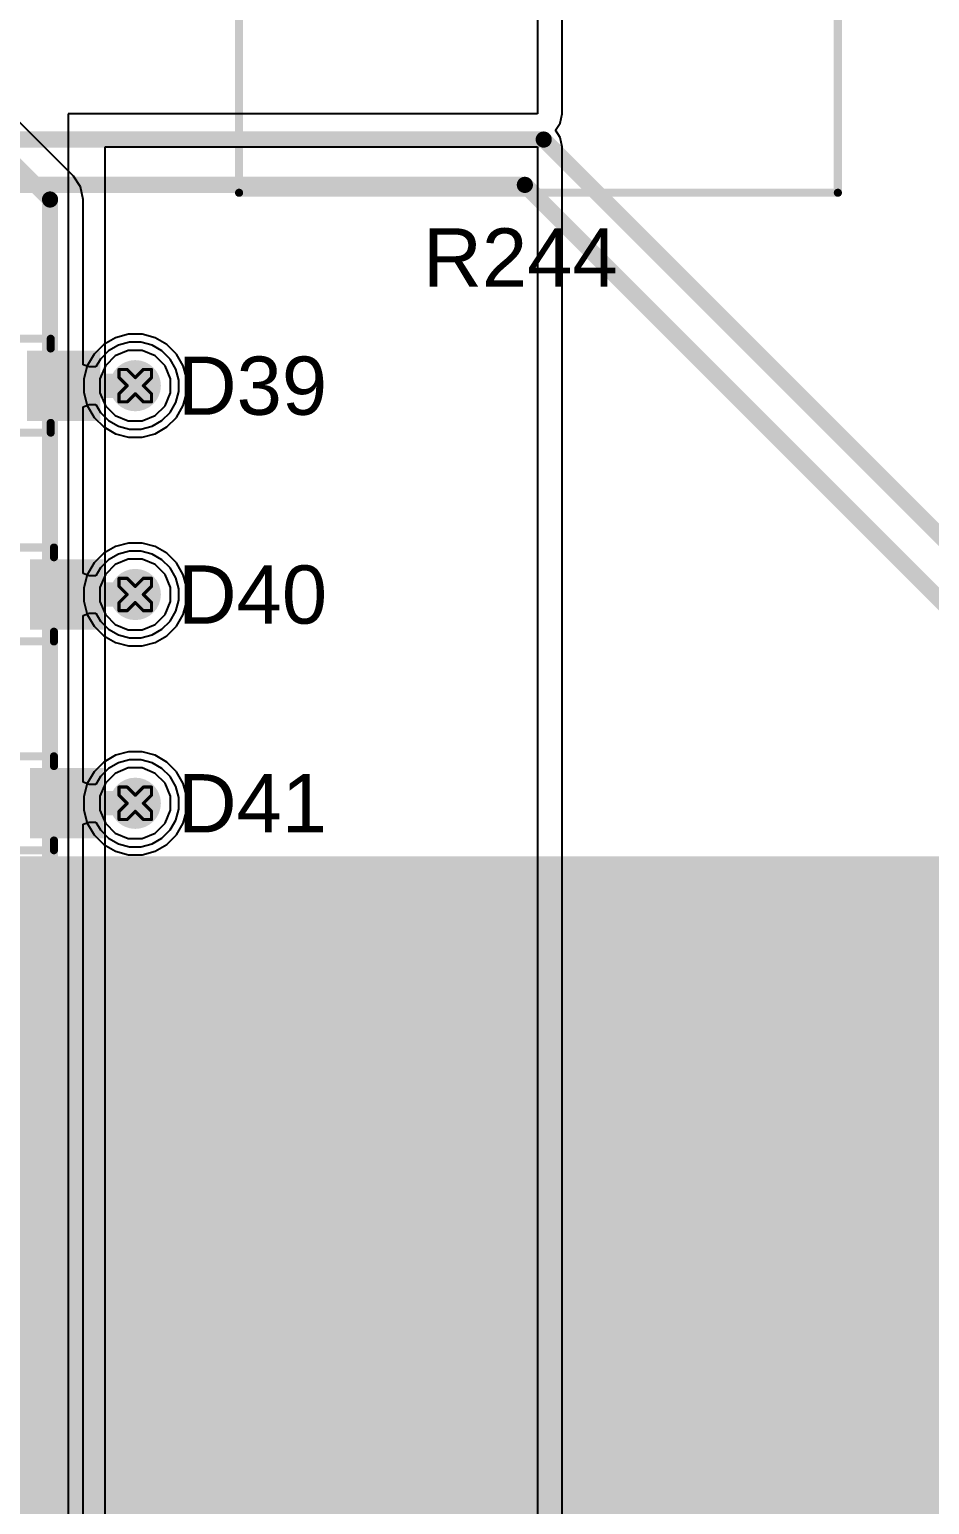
# Model space of a CAD drawing. Header units: inches. Extents: x 0 to 5379, y 0 to 5429.
# Drawn here: x 254.14 to 268.26, y 72.56 to 95.71 of the extents above; entities that cross this region are included whole.
import ezdxf

# ---------------------------------------------------------------- set-up
doc = ezdxf.new("R2010")
doc.units = ezdxf.units.IN
for name, color, linetype in [('Bottom Layer', 5, 'Continuous'), ('Bottom Solder', 6, 'Continuous'), ('Drill Drawing', 1, 'Continuous'), ('GND01', 16, 'Continuous'), ('GND02', 76, 'Continuous'), ('Multi-Layer', 9, 'Continuous'), ('Pad Holes', 156, 'Continuous'), ('PWR', 156, 'Continuous'), ('SIG 01', 90, 'Continuous'), ('Top Layer', 1, 'Continuous'), ('Top Overlay', 2, 'Continuous'), ('Top Paste', 8, 'Continuous'), ('Top Solder', 216, 'Continuous'), ('Via Holes', 16, 'Continuous')]:
    doc.layers.add(name, color=color, linetype=linetype)
doc.styles.add('Arial', font='', dxfattribs={"height": 0.2})
doc.styles.get('Arial').set_extended_font_data('Arial')

# ---------------------------------------------------------------- blocks, each defined once
blk = doc.blocks.new('SOD_123_4')
at = {"layer": 'Top Layer'}
for points in [[(-1.1, 0.45), (-1.1, -0.45), (-2.05, -0.45), (-2.05, 0.45)], [(2.05, 0.45), (2.05, -0.45), (1.1, -0.45), (1.1, 0.45)]]:
    blk.add_hatch(color=1, dxfattribs=at).paths.add_polyline_path(points)
at = {"layer": 'Top Overlay'}
for points in [[(0.965, 0.508), (2.819, 0.508), (2.819, 0.8), (0.965, 0.8)], [(2.12, -0.787), (2.82, -0.787), (2.82, 0.787), (2.12, 0.787)], [(0.965, -0.8), (2.819, -0.8), (2.819, -0.508), (0.965, -0.508)]]:
    blk.add_hatch(color=2, dxfattribs=at).paths.add_polyline_path(points)
at = {"layer": 'Top Paste'}
for points in [[(-1.1, 0.45), (-1.1, -0.45), (-2.05, -0.45), (-2.05, 0.45)], [(2.05, 0.45), (2.05, -0.45), (1.1, -0.45), (1.1, 0.45)]]:
    blk.add_hatch(color=8, dxfattribs=at).paths.add_polyline_path(points)
at = {"layer": 'Top Solder'}
for points in [[(-0.998, 0.552), (-0.998, -0.552), (-2.152, -0.552), (-2.152, 0.552)], [(2.152, 0.552), (2.152, -0.552), (0.998, -0.552), (0.998, 0.552)]]:
    blk.add_hatch(color=216, dxfattribs=at).paths.add_polyline_path(points)
at = {"layer": 'Top Overlay'}
for points in [[(-1.372, 0.737, 0.127, 0.127, 0), (-1.372, 0.584, 0.127, 0.127, 0)], [(0.965, 0.737, 0.127, 0.127, 0), (-1.372, 0.737, 0.127, 0.127, 0)], [(-1.372, -0.584, 0.127, 0.127, 0), (-1.372, -0.737, 0.127, 0.127, 0)], [(0.965, -0.737, 0.127, 0.127, 0), (-1.372, -0.737, 0.127, 0.127, 0)]]:
    blk.add_lwpolyline(points, format="xyseb", dxfattribs=at)
for points in [[(-1.403, 0.737, 0.0635, 0.0635, 1), (-1.34, 0.737, 0.0635, 0.0635, 1)], [(-1.403, 0.737, 0.0635, 0.0635, 1), (-1.34, 0.737, 0.0635, 0.0635, 1)], [(0.933, 0.737, 0.0635, 0.0635, 1), (0.997, 0.737, 0.0635, 0.0635, 1)], [(-1.403, 0.584, 0.0635, 0.0635, 1), (-1.34, 0.584, 0.0635, 0.0635, 1)], [(-1.403, -0.584, 0.0635, 0.0635, 1), (-1.34, -0.584, 0.0635, 0.0635, 1)], [(-1.403, -0.737, 0.0635, 0.0635, 1), (-1.34, -0.737, 0.0635, 0.0635, 1)], [(-1.403, -0.737, 0.0635, 0.0635, 1), (-1.34, -0.737, 0.0635, 0.0635, 1)], [(0.933, -0.737, 0.0635, 0.0635, 1), (0.997, -0.737, 0.0635, 0.0635, 1)]]:
    blk.add_lwpolyline(points, format="xyseb", close=True, dxfattribs=at)
blk = doc.blocks.new('3386P_1_104TLF_526')
at = {"layer": 'Bottom Layer'}
h = blk.add_hatch(color=5, dxfattribs=at)
edge = h.paths.add_edge_path()
edge.add_arc((-2.54, 1.27), 0.8, 0, 360)
h = blk.add_hatch(color=5, dxfattribs=at)
edge = h.paths.add_edge_path()
edge.add_arc((2.54, 1.27), 0.8, 0, 360)
h = blk.add_hatch(color=5, dxfattribs=at)
edge = h.paths.add_edge_path()
edge.add_arc((0, -1.27), 0.8, 0, 360)
at = {"layer": 'Bottom Solder'}
h = blk.add_hatch(color=6, dxfattribs=at)
edge = h.paths.add_edge_path()
edge.add_arc((-2.54, 1.27), 0.851, 0, 360)
h = blk.add_hatch(color=6, dxfattribs=at)
edge = h.paths.add_edge_path()
edge.add_arc((2.54, 1.27), 0.851, 0, 360)
h = blk.add_hatch(color=6, dxfattribs=at)
edge = h.paths.add_edge_path()
edge.add_arc((0, -1.27), 0.851, 0, 360)
at = {"layer": 'GND01'}
h = blk.add_hatch(color=16, dxfattribs=at)
edge = h.paths.add_edge_path()
edge.add_arc((-2.54, 1.27), 0.8, 0, 360)
h = blk.add_hatch(color=16, dxfattribs=at)
edge = h.paths.add_edge_path()
edge.add_arc((2.54, 1.27), 0.8, 0, 360)
h = blk.add_hatch(color=16, dxfattribs=at)
edge = h.paths.add_edge_path()
edge.add_arc((0, -1.27), 0.8, 0, 360)
at = {"layer": 'GND02'}
h = blk.add_hatch(color=76, dxfattribs=at)
edge = h.paths.add_edge_path()
edge.add_arc((-2.54, 1.27), 0.8, 0, 360)
h = blk.add_hatch(color=76, dxfattribs=at)
edge = h.paths.add_edge_path()
edge.add_arc((2.54, 1.27), 0.8, 0, 360)
h = blk.add_hatch(color=76, dxfattribs=at)
edge = h.paths.add_edge_path()
edge.add_arc((0, -1.27), 0.8, 0, 360)
at = {"layer": 'Multi-Layer'}
h = blk.add_hatch(color=9, dxfattribs=at)
edge = h.paths.add_edge_path()
edge.add_arc((-2.54, 1.27), 0.8, 0, 360)
h = blk.add_hatch(color=9, dxfattribs=at)
edge = h.paths.add_edge_path()
edge.add_arc((2.54, 1.27), 0.8, 0, 360)
h = blk.add_hatch(color=9, dxfattribs=at)
edge = h.paths.add_edge_path()
edge.add_arc((0, -1.27), 0.8, 0, 360)
at = {"layer": 'Pad Holes'}
h = blk.add_hatch(color=7, dxfattribs=at)
edge = h.paths.add_edge_path()
edge.add_arc((-2.54, 1.27), 0.5, 0, 360)
h = blk.add_hatch(color=7, dxfattribs=at)
edge = h.paths.add_edge_path()
edge.add_arc((2.54, 1.27), 0.5, 0, 360)
h = blk.add_hatch(color=7, dxfattribs=at)
edge = h.paths.add_edge_path()
edge.add_arc((0, -1.27), 0.5, 0, 360)
at = {"layer": 'PWR'}
h = blk.add_hatch(color=156, dxfattribs=at)
edge = h.paths.add_edge_path()
edge.add_arc((-2.54, 1.27), 0.8, 0, 360)
h = blk.add_hatch(color=156, dxfattribs=at)
edge = h.paths.add_edge_path()
edge.add_arc((2.54, 1.27), 0.8, 0, 360)
h = blk.add_hatch(color=156, dxfattribs=at)
edge = h.paths.add_edge_path()
edge.add_arc((0, -1.27), 0.8, 0, 360)
at = {"layer": 'SIG 01'}
h = blk.add_hatch(color=90, dxfattribs=at)
edge = h.paths.add_edge_path()
edge.add_arc((-2.54, 1.27), 0.8, 0, 360)
h = blk.add_hatch(color=90, dxfattribs=at)
edge = h.paths.add_edge_path()
edge.add_arc((2.54, 1.27), 0.8, 0, 360)
h = blk.add_hatch(color=90, dxfattribs=at)
edge = h.paths.add_edge_path()
edge.add_arc((0, -1.27), 0.8, 0, 360)
at = {"layer": 'Top Layer'}
h = blk.add_hatch(color=1, dxfattribs=at)
edge = h.paths.add_edge_path()
edge.add_arc((-2.54, 1.27), 0.8, 0, 360)
h = blk.add_hatch(color=1, dxfattribs=at)
edge = h.paths.add_edge_path()
edge.add_arc((2.54, 1.27), 0.8, 0, 360)
h = blk.add_hatch(color=1, dxfattribs=at)
edge = h.paths.add_edge_path()
edge.add_arc((0, -1.27), 0.8, 0, 360)
at = {"layer": 'Top Solder'}
h = blk.add_hatch(color=216, dxfattribs=at)
edge = h.paths.add_edge_path()
edge.add_arc((-2.54, 1.27), 0.851, 0, 360)
h = blk.add_hatch(color=216, dxfattribs=at)
edge = h.paths.add_edge_path()
edge.add_arc((2.54, 1.27), 0.851, 0, 360)
h = blk.add_hatch(color=216, dxfattribs=at)
edge = h.paths.add_edge_path()
edge.add_arc((0, -1.27), 0.851, 0, 360)
at = {"layer": 'Top Overlay'}
for points in [[(-4.699, 6.02, 0.127, 0.127, 0), (-4.699, -3.378, 0.127, 0.127, 0)], [(4.699, 6.02, 0.127, 0.127, 0), (-4.699, 6.02, 0.127, 0.127, 0)], [(4.699, 6.02, 0.127, 0.127, 0), (4.699, -3.378, 0.127, 0.127, 0)], [(3.81, -2.845, 0.127, 0.127, 0), (-3.81, -2.845, 0.127, 0.127, 0)], [(-3.81, -2.845, 0.127, 0.127, 0), (-3.81, -3.378, 0.127, 0.127, 0)], [(3.81, -2.845, 0.127, 0.127, 0), (3.81, -3.378, 0.127, 0.127, 0)], [(-3.81, -3.378, 0.127, 0.127, 0), (-4.699, -3.378, 0.127, 0.127, 0)], [(4.699, -3.378, 0.127, 0.127, 0), (3.81, -3.378, 0.127, 0.127, 0)]]:
    blk.add_lwpolyline(points, format="xyseb", dxfattribs=at)
for points in [[(-4.731, 6.02, 0.0635, 0.0635, 1), (-4.667, 6.02, 0.0635, 0.0635, 1)], [(-4.731, 6.02, 0.0635, 0.0635, 1), (-4.667, 6.02, 0.0635, 0.0635, 1)], [(4.667, 6.02, 0.0635, 0.0635, 1), (4.731, 6.02, 0.0635, 0.0635, 1)], [(4.667, 6.02, 0.0635, 0.0635, 1), (4.731, 6.02, 0.0635, 0.0635, 1)], [(-3.842, -2.845, 0.0635, 0.0635, 1), (-3.778, -2.845, 0.0635, 0.0635, 1)], [(-3.842, -2.845, 0.0635, 0.0635, 1), (-3.778, -2.845, 0.0635, 0.0635, 1)], [(3.778, -2.845, 0.0635, 0.0635, 1), (3.842, -2.845, 0.0635, 0.0635, 1)], [(3.778, -2.845, 0.0635, 0.0635, 1), (3.842, -2.845, 0.0635, 0.0635, 1)], [(-4.731, -3.378, 0.0635, 0.0635, 1), (-4.667, -3.378, 0.0635, 0.0635, 1)], [(-4.731, -3.378, 0.0635, 0.0635, 1), (-4.667, -3.378, 0.0635, 0.0635, 1)], [(-3.842, -3.378, 0.0635, 0.0635, 1), (-3.778, -3.378, 0.0635, 0.0635, 1)], [(-3.842, -3.378, 0.0635, 0.0635, 1), (-3.778, -3.378, 0.0635, 0.0635, 1)], [(3.778, -3.378, 0.0635, 0.0635, 1), (3.842, -3.378, 0.0635, 0.0635, 1)], [(3.778, -3.378, 0.0635, 0.0635, 1), (3.842, -3.378, 0.0635, 0.0635, 1)], [(4.667, -3.378, 0.0635, 0.0635, 1), (4.731, -3.378, 0.0635, 0.0635, 1)], [(4.667, -3.378, 0.0635, 0.0635, 1), (4.731, -3.378, 0.0635, 0.0635, 1)]]:
    blk.add_lwpolyline(points, format="xyseb", close=True, dxfattribs=at)
at = {"layer": 'Top Overlay', "style": 'Arial'}
blk.add_text('1', height=1, dxfattribs=at).set_placement((2.943, -0.638))
blk = doc.blocks.new('SOD_123_895')
at = {"layer": 'Top Layer'}
for points in [[(-1.1, 0.45), (-1.1, -0.45), (-2.05, -0.45), (-2.05, 0.45)], [(2.05, 0.45), (2.05, -0.45), (1.1, -0.45), (1.1, 0.45)]]:
    blk.add_hatch(color=1, dxfattribs=at).paths.add_polyline_path(points)
at = {"layer": 'Top Overlay'}
for points in [[(0.965, 0.508), (2.819, 0.508), (2.819, 0.8), (0.965, 0.8)], [(2.12, -0.787), (2.819, -0.787), (2.819, 0.787), (2.12, 0.787)], [(0.965, -0.8), (2.819, -0.8), (2.819, -0.508), (0.965, -0.508)]]:
    blk.add_hatch(color=2, dxfattribs=at).paths.add_polyline_path(points)
at = {"layer": 'Top Paste'}
for points in [[(-1.1, 0.45), (-1.1, -0.45), (-2.05, -0.45), (-2.05, 0.45)], [(2.05, 0.45), (2.05, -0.45), (1.1, -0.45), (1.1, 0.45)]]:
    blk.add_hatch(color=8, dxfattribs=at).paths.add_polyline_path(points)
at = {"layer": 'Top Solder'}
for points in [[(-0.998, 0.552), (-0.998, -0.552), (-2.152, -0.552), (-2.152, 0.552)], [(2.152, 0.552), (2.152, -0.552), (0.998, -0.552), (0.998, 0.552)]]:
    blk.add_hatch(color=216, dxfattribs=at).paths.add_polyline_path(points)
at = {"layer": 'Top Overlay'}
for points in [[(-1.372, 0.737, 0.127, 0.127, 0), (-1.372, 0.584, 0.127, 0.127, 0)], [(0.965, 0.737, 0.127, 0.127, 0), (-1.372, 0.737, 0.127, 0.127, 0)], [(-1.372, -0.584, 0.127, 0.127, 0), (-1.372, -0.737, 0.127, 0.127, 0)], [(0.965, -0.737, 0.127, 0.127, 0), (-1.372, -0.737, 0.127, 0.127, 0)]]:
    blk.add_lwpolyline(points, format="xyseb", dxfattribs=at)
for points in [[(-1.403, 0.737, 0.0635, 0.0635, 1), (-1.34, 0.737, 0.0635, 0.0635, 1)], [(-1.403, 0.737, 0.0635, 0.0635, 1), (-1.34, 0.737, 0.0635, 0.0635, 1)], [(0.933, 0.737, 0.0635, 0.0635, 1), (0.997, 0.737, 0.0635, 0.0635, 1)], [(-1.403, 0.584, 0.0635, 0.0635, 1), (-1.34, 0.584, 0.0635, 0.0635, 1)], [(-1.403, -0.584, 0.0635, 0.0635, 1), (-1.34, -0.584, 0.0635, 0.0635, 1)], [(-1.403, -0.737, 0.0635, 0.0635, 1), (-1.34, -0.737, 0.0635, 0.0635, 1)], [(-1.403, -0.737, 0.0635, 0.0635, 1), (-1.34, -0.737, 0.0635, 0.0635, 1)], [(0.933, -0.737, 0.0635, 0.0635, 1), (0.997, -0.737, 0.0635, 0.0635, 1)]]:
    blk.add_lwpolyline(points, format="xyseb", close=True, dxfattribs=at)
blk = doc.blocks.new('SOD_123_896')
at = {"layer": 'Top Layer'}
for points in [[(-1.1, 0.45), (-1.1, -0.45), (-2.05, -0.45), (-2.05, 0.45)], [(2.05, 0.45), (2.05, -0.45), (1.1, -0.45), (1.1, 0.45)]]:
    blk.add_hatch(color=1, dxfattribs=at).paths.add_polyline_path(points)
at = {"layer": 'Top Overlay'}
for points in [[(0.965, 0.508), (2.819, 0.508), (2.819, 0.8), (0.965, 0.8)], [(2.12, -0.787), (2.819, -0.787), (2.819, 0.787), (2.12, 0.787)], [(0.965, -0.8), (2.819, -0.8), (2.819, -0.508), (0.965, -0.508)]]:
    blk.add_hatch(color=2, dxfattribs=at).paths.add_polyline_path(points)
at = {"layer": 'Top Paste'}
for points in [[(-1.1, 0.45), (-1.1, -0.45), (-2.05, -0.45), (-2.05, 0.45)], [(2.05, 0.45), (2.05, -0.45), (1.1, -0.45), (1.1, 0.45)]]:
    blk.add_hatch(color=8, dxfattribs=at).paths.add_polyline_path(points)
at = {"layer": 'Top Solder'}
for points in [[(-0.998, 0.552), (-0.998, -0.552), (-2.152, -0.552), (-2.152, 0.552)], [(2.152, 0.552), (2.152, -0.552), (0.998, -0.552), (0.998, 0.552)]]:
    blk.add_hatch(color=216, dxfattribs=at).paths.add_polyline_path(points)
at = {"layer": 'Top Overlay'}
for points in [[(-1.372, 0.737, 0.127, 0.127, 0), (-1.372, 0.584, 0.127, 0.127, 0)], [(0.965, 0.737, 0.127, 0.127, 0), (-1.372, 0.737, 0.127, 0.127, 0)], [(-1.372, -0.584, 0.127, 0.127, 0), (-1.372, -0.737, 0.127, 0.127, 0)], [(0.965, -0.737, 0.127, 0.127, 0), (-1.372, -0.737, 0.127, 0.127, 0)]]:
    blk.add_lwpolyline(points, format="xyseb", dxfattribs=at)
for points in [[(-1.403, 0.737, 0.0635, 0.0635, 1), (-1.34, 0.737, 0.0635, 0.0635, 1)], [(-1.403, 0.737, 0.0635, 0.0635, 1), (-1.34, 0.737, 0.0635, 0.0635, 1)], [(0.933, 0.737, 0.0635, 0.0635, 1), (0.997, 0.737, 0.0635, 0.0635, 1)], [(-1.403, 0.584, 0.0635, 0.0635, 1), (-1.34, 0.584, 0.0635, 0.0635, 1)], [(-1.403, -0.584, 0.0635, 0.0635, 1), (-1.34, -0.584, 0.0635, 0.0635, 1)], [(-1.403, -0.737, 0.0635, 0.0635, 1), (-1.34, -0.737, 0.0635, 0.0635, 1)], [(-1.403, -0.737, 0.0635, 0.0635, 1), (-1.34, -0.737, 0.0635, 0.0635, 1)], [(0.933, -0.737, 0.0635, 0.0635, 1), (0.997, -0.737, 0.0635, 0.0635, 1)]]:
    blk.add_lwpolyline(points, format="xyseb", close=True, dxfattribs=at)

msp = doc.modelspace()

# ---------------------------------------------------------------- hatches: boundary and pattern name
at = {"layer": 'Bottom Layer'}
h = msp.add_hatch(color=5, dxfattribs=at)
edge = h.paths.add_edge_path()
edge.add_arc((255.796, 90.12), 0.3, 0, 360)
h = msp.add_hatch(color=5, dxfattribs=at)
edge = h.paths.add_edge_path()
edge.add_arc((255.796, 86.843), 0.3, 0, 360)
h = msp.add_hatch(color=5, dxfattribs=at)
edge = h.paths.add_edge_path()
edge.add_arc((255.796, 83.566), 0.3, 0, 360)
at = {"layer": 'Bottom Solder'}
h = msp.add_hatch(color=6, dxfattribs=at)
edge = h.paths.add_edge_path()
edge.add_arc((255.796, 90.12), 0.402, 0, 360)
h = msp.add_hatch(color=6, dxfattribs=at)
edge = h.paths.add_edge_path()
edge.add_arc((255.796, 86.843), 0.402, 0, 360)
h = msp.add_hatch(color=6, dxfattribs=at)
edge = h.paths.add_edge_path()
edge.add_arc((255.796, 83.566), 0.402, 0, 360)
msp.add_hatch(color=6, dxfattribs=at).paths.add_polyline_path([(248.535, 66.929), (348.971, 66.929), (348.971, 82.731), (248.535, 82.731)])
at = {"layer": 'GND01'}
h = msp.add_hatch(color=16, dxfattribs=at)
edge = h.paths.add_edge_path()
edge.add_arc((255.796, 90.12), 0.3, 0, 360)
h = msp.add_hatch(color=16, dxfattribs=at)
edge = h.paths.add_edge_path()
edge.add_arc((255.796, 86.843), 0.3, 0, 360)
h = msp.add_hatch(color=16, dxfattribs=at)
edge = h.paths.add_edge_path()
edge.add_arc((255.796, 83.566), 0.3, 0, 360)
at = {"layer": 'GND02'}
h = msp.add_hatch(color=76, dxfattribs=at)
edge = h.paths.add_edge_path()
edge.add_arc((255.796, 90.12), 0.3, 0, 360)
h = msp.add_hatch(color=76, dxfattribs=at)
edge = h.paths.add_edge_path()
edge.add_arc((255.796, 86.843), 0.3, 0, 360)
h = msp.add_hatch(color=76, dxfattribs=at)
edge = h.paths.add_edge_path()
edge.add_arc((255.796, 83.566), 0.3, 0, 360)
at = {"layer": 'PWR'}
h = msp.add_hatch(color=156, dxfattribs=at)
edge = h.paths.add_edge_path()
edge.add_arc((255.796, 90.12), 0.3, 0, 360)
h = msp.add_hatch(color=156, dxfattribs=at)
edge = h.paths.add_edge_path()
edge.add_arc((255.796, 86.843), 0.3, 0, 360)
h = msp.add_hatch(color=156, dxfattribs=at)
edge = h.paths.add_edge_path()
edge.add_arc((255.796, 83.566), 0.3, 0, 360)
at = {"layer": 'SIG 01'}
h = msp.add_hatch(color=90, dxfattribs=at)
edge = h.paths.add_edge_path()
edge.add_arc((255.796, 90.12), 0.3, 0, 360)
h = msp.add_hatch(color=90, dxfattribs=at)
edge = h.paths.add_edge_path()
edge.add_arc((255.796, 86.843), 0.3, 0, 360)
h = msp.add_hatch(color=90, dxfattribs=at)
edge = h.paths.add_edge_path()
edge.add_arc((255.796, 83.566), 0.3, 0, 360)
at = {"layer": 'Top Layer'}
h = msp.add_hatch(color=1, dxfattribs=at)
edge = h.paths.add_edge_path()
edge.add_arc((255.796, 90.12), 0.3, 0, 360)
h = msp.add_hatch(color=1, dxfattribs=at)
edge = h.paths.add_edge_path()
edge.add_arc((255.796, 86.843), 0.3, 0, 360)
h = msp.add_hatch(color=1, dxfattribs=at)
edge = h.paths.add_edge_path()
edge.add_arc((255.796, 83.566), 0.3, 0, 360)
at = {"layer": 'Top Solder'}
h = msp.add_hatch(color=216, dxfattribs=at)
edge = h.paths.add_edge_path()
edge.add_arc((255.796, 90.12), 0.402, 0, 360)
h = msp.add_hatch(color=216, dxfattribs=at)
edge = h.paths.add_edge_path()
edge.add_arc((255.796, 86.843), 0.402, 0, 360)
h = msp.add_hatch(color=216, dxfattribs=at)
edge = h.paths.add_edge_path()
edge.add_arc((255.796, 83.566), 0.402, 0, 360)
at = {"layer": 'Via Holes'}
h = msp.add_hatch(color=7, dxfattribs=at)
edge = h.paths.add_edge_path()
edge.add_arc((255.796, 90.12), 0.15, 0, 360)
h = msp.add_hatch(color=7, dxfattribs=at)
edge = h.paths.add_edge_path()
edge.add_arc((255.796, 86.843), 0.15, 0, 360)
h = msp.add_hatch(color=7, dxfattribs=at)
edge = h.paths.add_edge_path()
edge.add_arc((255.796, 83.566), 0.15, 0, 360)

# ---------------------------------------------------------------- linework, layer by layer
at = {"layer": 'Bottom Layer'}
for p, q in [((255.3, 90.766), (255.149, 90.616)), ((255.484, 90.873), (255.3, 90.766)), ((255.689, 90.928), (255.484, 90.873)), ((255.902, 90.928), (255.689, 90.928)), ((256.108, 90.873), (255.902, 90.928)), ((256.292, 90.766), (256.108, 90.873)), ((256.442, 90.616), (256.292, 90.766)), ((255.149, 90.616), (255.043, 90.431)), ((256.549, 90.431), (256.442, 90.616)), ((255.043, 90.431), (254.988, 90.226)), ((256.604, 90.226), (256.549, 90.431)), ((254.988, 90.226), (254.988, 90.013)), ((256.604, 90.013), (256.604, 90.226)), ((254.988, 90.013), (255.043, 89.808)), ((256.549, 89.808), (256.604, 90.013)), ((255.043, 89.808), (255.149, 89.623)), ((255.149, 89.623), (255.3, 89.473)), ((256.292, 89.473), (256.442, 89.623)), ((256.442, 89.623), (256.549, 89.808)), ((255.3, 89.473), (255.484, 89.367)), ((255.484, 89.367), (255.689, 89.312)), ((255.902, 89.312), (256.108, 89.367)), ((256.108, 89.367), (256.292, 89.473)), ((255.689, 89.312), (255.902, 89.312)), ((255.484, 87.596), (255.3, 87.489)), ((255.689, 87.651), (255.484, 87.596)), ((255.902, 87.651), (255.689, 87.651)), ((256.108, 87.596), (255.902, 87.651)), ((256.292, 87.489), (256.108, 87.596)), ((255.149, 87.339), (255.043, 87.154)), ((255.3, 87.489), (255.149, 87.339)), ((256.442, 87.339), (256.292, 87.489)), ((256.549, 87.154), (256.442, 87.339)), ((255.043, 87.154), (254.988, 86.949)), ((256.604, 86.949), (256.549, 87.154)), ((254.988, 86.949), (254.988, 86.736)), ((256.604, 86.736), (256.604, 86.949)), ((254.988, 86.736), (255.043, 86.531)), ((256.549, 86.531), (256.604, 86.736)), ((255.043, 86.531), (255.149, 86.346)), ((256.442, 86.346), (256.549, 86.531)), ((255.149, 86.346), (255.3, 86.196)), ((255.3, 86.196), (255.484, 86.09)), ((256.108, 86.09), (256.292, 86.196)), ((256.292, 86.196), (256.442, 86.346)), ((255.484, 86.09), (255.689, 86.035)), ((255.689, 86.035), (255.902, 86.035)), ((255.902, 86.035), (256.108, 86.09)), ((255.484, 84.319), (255.3, 84.213)), ((255.689, 84.374), (255.484, 84.319)), ((255.902, 84.374), (255.689, 84.374)), ((256.108, 84.319), (255.902, 84.374)), ((256.292, 84.213), (256.108, 84.319)), ((255.149, 84.062), (255.043, 83.878)), ((255.3, 84.213), (255.149, 84.062)), ((256.442, 84.062), (256.292, 84.213)), ((256.549, 83.878), (256.442, 84.062)), ((255.043, 83.878), (254.988, 83.672)), ((256.604, 83.672), (256.549, 83.878)), ((254.988, 83.672), (254.988, 83.46)), ((256.604, 83.46), (256.604, 83.672)), ((254.988, 83.46), (255.043, 83.254)), ((256.549, 83.254), (256.604, 83.46)), ((255.043, 83.254), (255.149, 83.07)), ((256.442, 83.07), (256.549, 83.254)), ((255.149, 83.07), (255.3, 82.919)), ((255.3, 82.919), (255.484, 82.813)), ((256.108, 82.813), (256.292, 82.919)), ((256.292, 82.919), (256.442, 83.07)), ((255.484, 82.813), (255.689, 82.758)), ((255.689, 82.758), (255.902, 82.758)), ((255.902, 82.758), (256.108, 82.813))]:
    msp.add_line(p, q, dxfattribs=at)
at = {"layer": 'Drill Drawing'}
for points in [[(255.542, 90.247, 0.0508, 0.0508, 0), (255.542, 90.374, 0.0508, 0.0508, 0)], [(255.542, 90.374, 0.0508, 0.0508, 0), (255.669, 90.374, 0.0508, 0.0508, 0)], [(255.669, 90.374, 0.0508, 0.0508, 0), (255.796, 90.247, 0.0508, 0.0508, 0)], [(255.796, 90.247, 0.0508, 0.0508, 0), (255.923, 90.374, 0.0508, 0.0508, 0)], [(255.923, 90.374, 0.0508, 0.0508, 0), (256.05, 90.374, 0.0508, 0.0508, 0)], [(256.05, 90.247, 0.0508, 0.0508, 0), (256.05, 90.374, 0.0508, 0.0508, 0)], [(255.542, 90.247, 0.0508, 0.0508, 0), (255.669, 90.12, 0.0508, 0.0508, 0)], [(255.542, 89.993, 0.0508, 0.0508, 0), (255.669, 90.12, 0.0508, 0.0508, 0)], [(255.923, 90.12, 0.0508, 0.0508, 0), (256.05, 90.247, 0.0508, 0.0508, 0)], [(255.923, 90.12, 0.0508, 0.0508, 0), (256.05, 89.993, 0.0508, 0.0508, 0)], [(255.542, 89.866, 0.0508, 0.0508, 0), (255.542, 89.993, 0.0508, 0.0508, 0)], [(255.542, 89.866, 0.0508, 0.0508, 0), (255.669, 89.866, 0.0508, 0.0508, 0)], [(255.669, 89.866, 0.0508, 0.0508, 0), (255.796, 89.993, 0.0508, 0.0508, 0)], [(255.796, 89.993, 0.0508, 0.0508, 0), (255.923, 89.866, 0.0508, 0.0508, 0)], [(255.923, 89.866, 0.0508, 0.0508, 0), (256.05, 89.866, 0.0508, 0.0508, 0)], [(256.05, 89.866, 0.0508, 0.0508, 0), (256.05, 89.993, 0.0508, 0.0508, 0)], [(255.542, 86.97, 0.0508, 0.0508, 0), (255.542, 87.097, 0.0508, 0.0508, 0)], [(255.542, 87.097, 0.0508, 0.0508, 0), (255.669, 87.097, 0.0508, 0.0508, 0)], [(255.669, 87.097, 0.0508, 0.0508, 0), (255.796, 86.97, 0.0508, 0.0508, 0)], [(255.796, 86.97, 0.0508, 0.0508, 0), (255.923, 87.097, 0.0508, 0.0508, 0)], [(255.923, 87.097, 0.0508, 0.0508, 0), (256.05, 87.097, 0.0508, 0.0508, 0)], [(256.05, 86.97, 0.0508, 0.0508, 0), (256.05, 87.097, 0.0508, 0.0508, 0)], [(255.542, 86.97, 0.0508, 0.0508, 0), (255.669, 86.843, 0.0508, 0.0508, 0)], [(255.542, 86.716, 0.0508, 0.0508, 0), (255.669, 86.843, 0.0508, 0.0508, 0)], [(255.923, 86.843, 0.0508, 0.0508, 0), (256.05, 86.97, 0.0508, 0.0508, 0)], [(255.923, 86.843, 0.0508, 0.0508, 0), (256.05, 86.716, 0.0508, 0.0508, 0)], [(255.542, 86.589, 0.0508, 0.0508, 0), (255.542, 86.716, 0.0508, 0.0508, 0)], [(255.542, 86.589, 0.0508, 0.0508, 0), (255.669, 86.589, 0.0508, 0.0508, 0)], [(255.669, 86.589, 0.0508, 0.0508, 0), (255.796, 86.716, 0.0508, 0.0508, 0)], [(255.796, 86.716, 0.0508, 0.0508, 0), (255.923, 86.589, 0.0508, 0.0508, 0)], [(255.923, 86.589, 0.0508, 0.0508, 0), (256.05, 86.589, 0.0508, 0.0508, 0)], [(256.05, 86.589, 0.0508, 0.0508, 0), (256.05, 86.716, 0.0508, 0.0508, 0)], [(255.542, 83.693, 0.0508, 0.0508, 0), (255.542, 83.82, 0.0508, 0.0508, 0)], [(255.542, 83.82, 0.0508, 0.0508, 0), (255.669, 83.82, 0.0508, 0.0508, 0)], [(255.669, 83.82, 0.0508, 0.0508, 0), (255.796, 83.693, 0.0508, 0.0508, 0)], [(255.796, 83.693, 0.0508, 0.0508, 0), (255.923, 83.82, 0.0508, 0.0508, 0)], [(255.923, 83.82, 0.0508, 0.0508, 0), (256.05, 83.82, 0.0508, 0.0508, 0)], [(256.05, 83.693, 0.0508, 0.0508, 0), (256.05, 83.82, 0.0508, 0.0508, 0)], [(255.542, 83.693, 0.0508, 0.0508, 0), (255.669, 83.566, 0.0508, 0.0508, 0)], [(255.542, 83.439, 0.0508, 0.0508, 0), (255.669, 83.566, 0.0508, 0.0508, 0)], [(255.923, 83.566, 0.0508, 0.0508, 0), (256.05, 83.693, 0.0508, 0.0508, 0)], [(255.923, 83.566, 0.0508, 0.0508, 0), (256.05, 83.439, 0.0508, 0.0508, 0)], [(255.542, 83.312, 0.0508, 0.0508, 0), (255.542, 83.439, 0.0508, 0.0508, 0)], [(255.669, 83.312, 0.0508, 0.0508, 0), (255.796, 83.439, 0.0508, 0.0508, 0)], [(255.796, 83.439, 0.0508, 0.0508, 0), (255.923, 83.312, 0.0508, 0.0508, 0)], [(256.05, 83.312, 0.0508, 0.0508, 0), (256.05, 83.439, 0.0508, 0.0508, 0)], [(255.542, 83.312, 0.0508, 0.0508, 0), (255.669, 83.312, 0.0508, 0.0508, 0)], [(255.923, 83.312, 0.0508, 0.0508, 0), (256.05, 83.312, 0.0508, 0.0508, 0)]]:
    msp.add_lwpolyline(points, format="xyseb", dxfattribs=at)
for points in [[(255.529, 90.374, 0.0254, 0.0254, 1), (255.554, 90.374, 0.0254, 0.0254, 1)], [(255.529, 90.374, 0.0254, 0.0254, 1), (255.554, 90.374, 0.0254, 0.0254, 1)], [(255.656, 90.374, 0.0254, 0.0254, 1), (255.681, 90.374, 0.0254, 0.0254, 1)], [(255.656, 90.374, 0.0254, 0.0254, 1), (255.681, 90.374, 0.0254, 0.0254, 1)], [(255.91, 90.374, 0.0254, 0.0254, 1), (255.935, 90.374, 0.0254, 0.0254, 1)], [(255.91, 90.374, 0.0254, 0.0254, 1), (255.935, 90.374, 0.0254, 0.0254, 1)], [(256.037, 90.374, 0.0254, 0.0254, 1), (256.062, 90.374, 0.0254, 0.0254, 1)], [(256.037, 90.374, 0.0254, 0.0254, 1), (256.062, 90.374, 0.0254, 0.0254, 1)], [(255.529, 90.247, 0.0254, 0.0254, 1), (255.554, 90.247, 0.0254, 0.0254, 1)], [(255.529, 90.247, 0.0254, 0.0254, 1), (255.554, 90.247, 0.0254, 0.0254, 1)], [(255.656, 90.12, 0.0254, 0.0254, 1), (255.681, 90.12, 0.0254, 0.0254, 1)], [(255.656, 90.12, 0.0254, 0.0254, 1), (255.681, 90.12, 0.0254, 0.0254, 1)], [(255.783, 90.247, 0.0254, 0.0254, 1), (255.808, 90.247, 0.0254, 0.0254, 1)], [(255.783, 90.247, 0.0254, 0.0254, 1), (255.808, 90.247, 0.0254, 0.0254, 1)], [(255.91, 90.12, 0.0254, 0.0254, 1), (255.935, 90.12, 0.0254, 0.0254, 1)], [(255.91, 90.12, 0.0254, 0.0254, 1), (255.935, 90.12, 0.0254, 0.0254, 1)], [(256.037, 90.247, 0.0254, 0.0254, 1), (256.062, 90.247, 0.0254, 0.0254, 1)], [(256.037, 90.247, 0.0254, 0.0254, 1), (256.062, 90.247, 0.0254, 0.0254, 1)], [(255.529, 89.993, 0.0254, 0.0254, 1), (255.554, 89.993, 0.0254, 0.0254, 1)], [(255.529, 89.993, 0.0254, 0.0254, 1), (255.554, 89.993, 0.0254, 0.0254, 1)], [(255.529, 89.866, 0.0254, 0.0254, 1), (255.554, 89.866, 0.0254, 0.0254, 1)], [(255.529, 89.866, 0.0254, 0.0254, 1), (255.554, 89.866, 0.0254, 0.0254, 1)], [(255.656, 89.866, 0.0254, 0.0254, 1), (255.681, 89.866, 0.0254, 0.0254, 1)], [(255.656, 89.866, 0.0254, 0.0254, 1), (255.681, 89.866, 0.0254, 0.0254, 1)], [(255.783, 89.993, 0.0254, 0.0254, 1), (255.808, 89.993, 0.0254, 0.0254, 1)], [(255.783, 89.993, 0.0254, 0.0254, 1), (255.808, 89.993, 0.0254, 0.0254, 1)], [(255.91, 89.866, 0.0254, 0.0254, 1), (255.935, 89.866, 0.0254, 0.0254, 1)], [(255.91, 89.866, 0.0254, 0.0254, 1), (255.935, 89.866, 0.0254, 0.0254, 1)], [(256.037, 89.993, 0.0254, 0.0254, 1), (256.062, 89.993, 0.0254, 0.0254, 1)], [(256.037, 89.993, 0.0254, 0.0254, 1), (256.062, 89.993, 0.0254, 0.0254, 1)], [(256.037, 89.866, 0.0254, 0.0254, 1), (256.062, 89.866, 0.0254, 0.0254, 1)], [(256.037, 89.866, 0.0254, 0.0254, 1), (256.062, 89.866, 0.0254, 0.0254, 1)], [(255.529, 87.097, 0.0254, 0.0254, 1), (255.554, 87.097, 0.0254, 0.0254, 1)], [(255.529, 87.097, 0.0254, 0.0254, 1), (255.554, 87.097, 0.0254, 0.0254, 1)], [(255.656, 87.097, 0.0254, 0.0254, 1), (255.681, 87.097, 0.0254, 0.0254, 1)], [(255.656, 87.097, 0.0254, 0.0254, 1), (255.681, 87.097, 0.0254, 0.0254, 1)], [(255.91, 87.097, 0.0254, 0.0254, 1), (255.935, 87.097, 0.0254, 0.0254, 1)], [(255.91, 87.097, 0.0254, 0.0254, 1), (255.935, 87.097, 0.0254, 0.0254, 1)], [(256.037, 87.097, 0.0254, 0.0254, 1), (256.062, 87.097, 0.0254, 0.0254, 1)], [(256.037, 87.097, 0.0254, 0.0254, 1), (256.062, 87.097, 0.0254, 0.0254, 1)], [(255.529, 86.97, 0.0254, 0.0254, 1), (255.554, 86.97, 0.0254, 0.0254, 1)], [(255.529, 86.97, 0.0254, 0.0254, 1), (255.554, 86.97, 0.0254, 0.0254, 1)], [(255.656, 86.843, 0.0254, 0.0254, 1), (255.681, 86.843, 0.0254, 0.0254, 1)], [(255.656, 86.843, 0.0254, 0.0254, 1), (255.681, 86.843, 0.0254, 0.0254, 1)], [(255.783, 86.97, 0.0254, 0.0254, 1), (255.808, 86.97, 0.0254, 0.0254, 1)], [(255.783, 86.97, 0.0254, 0.0254, 1), (255.808, 86.97, 0.0254, 0.0254, 1)], [(255.91, 86.843, 0.0254, 0.0254, 1), (255.935, 86.843, 0.0254, 0.0254, 1)], [(255.91, 86.843, 0.0254, 0.0254, 1), (255.935, 86.843, 0.0254, 0.0254, 1)], [(256.037, 86.97, 0.0254, 0.0254, 1), (256.062, 86.97, 0.0254, 0.0254, 1)], [(256.037, 86.97, 0.0254, 0.0254, 1), (256.062, 86.97, 0.0254, 0.0254, 1)], [(255.529, 86.716, 0.0254, 0.0254, 1), (255.554, 86.716, 0.0254, 0.0254, 1)], [(255.529, 86.716, 0.0254, 0.0254, 1), (255.554, 86.716, 0.0254, 0.0254, 1)], [(255.529, 86.589, 0.0254, 0.0254, 1), (255.554, 86.589, 0.0254, 0.0254, 1)], [(255.529, 86.589, 0.0254, 0.0254, 1), (255.554, 86.589, 0.0254, 0.0254, 1)], [(255.656, 86.589, 0.0254, 0.0254, 1), (255.681, 86.589, 0.0254, 0.0254, 1)], [(255.656, 86.589, 0.0254, 0.0254, 1), (255.681, 86.589, 0.0254, 0.0254, 1)], [(255.783, 86.716, 0.0254, 0.0254, 1), (255.808, 86.716, 0.0254, 0.0254, 1)], [(255.783, 86.716, 0.0254, 0.0254, 1), (255.808, 86.716, 0.0254, 0.0254, 1)], [(255.91, 86.589, 0.0254, 0.0254, 1), (255.935, 86.589, 0.0254, 0.0254, 1)], [(255.91, 86.589, 0.0254, 0.0254, 1), (255.935, 86.589, 0.0254, 0.0254, 1)], [(256.037, 86.716, 0.0254, 0.0254, 1), (256.062, 86.716, 0.0254, 0.0254, 1)], [(256.037, 86.716, 0.0254, 0.0254, 1), (256.062, 86.716, 0.0254, 0.0254, 1)], [(256.037, 86.589, 0.0254, 0.0254, 1), (256.062, 86.589, 0.0254, 0.0254, 1)], [(256.037, 86.589, 0.0254, 0.0254, 1), (256.062, 86.589, 0.0254, 0.0254, 1)], [(255.529, 83.82, 0.0254, 0.0254, 1), (255.554, 83.82, 0.0254, 0.0254, 1)], [(255.529, 83.82, 0.0254, 0.0254, 1), (255.554, 83.82, 0.0254, 0.0254, 1)], [(255.656, 83.82, 0.0254, 0.0254, 1), (255.681, 83.82, 0.0254, 0.0254, 1)], [(255.656, 83.82, 0.0254, 0.0254, 1), (255.681, 83.82, 0.0254, 0.0254, 1)], [(255.91, 83.82, 0.0254, 0.0254, 1), (255.935, 83.82, 0.0254, 0.0254, 1)], [(255.91, 83.82, 0.0254, 0.0254, 1), (255.935, 83.82, 0.0254, 0.0254, 1)], [(256.037, 83.82, 0.0254, 0.0254, 1), (256.062, 83.82, 0.0254, 0.0254, 1)], [(256.037, 83.82, 0.0254, 0.0254, 1), (256.062, 83.82, 0.0254, 0.0254, 1)], [(255.529, 83.693, 0.0254, 0.0254, 1), (255.554, 83.693, 0.0254, 0.0254, 1)], [(255.529, 83.693, 0.0254, 0.0254, 1), (255.554, 83.693, 0.0254, 0.0254, 1)], [(255.656, 83.566, 0.0254, 0.0254, 1), (255.681, 83.566, 0.0254, 0.0254, 1)], [(255.656, 83.566, 0.0254, 0.0254, 1), (255.681, 83.566, 0.0254, 0.0254, 1)], [(255.783, 83.693, 0.0254, 0.0254, 1), (255.808, 83.693, 0.0254, 0.0254, 1)], [(255.783, 83.693, 0.0254, 0.0254, 1), (255.808, 83.693, 0.0254, 0.0254, 1)], [(255.91, 83.566, 0.0254, 0.0254, 1), (255.935, 83.566, 0.0254, 0.0254, 1)], [(255.91, 83.566, 0.0254, 0.0254, 1), (255.935, 83.566, 0.0254, 0.0254, 1)], [(256.037, 83.693, 0.0254, 0.0254, 1), (256.062, 83.693, 0.0254, 0.0254, 1)], [(256.037, 83.693, 0.0254, 0.0254, 1), (256.062, 83.693, 0.0254, 0.0254, 1)], [(255.529, 83.439, 0.0254, 0.0254, 1), (255.554, 83.439, 0.0254, 0.0254, 1)], [(255.529, 83.439, 0.0254, 0.0254, 1), (255.554, 83.439, 0.0254, 0.0254, 1)], [(255.783, 83.439, 0.0254, 0.0254, 1), (255.808, 83.439, 0.0254, 0.0254, 1)], [(255.783, 83.439, 0.0254, 0.0254, 1), (255.808, 83.439, 0.0254, 0.0254, 1)], [(256.037, 83.439, 0.0254, 0.0254, 1), (256.062, 83.439, 0.0254, 0.0254, 1)], [(256.037, 83.439, 0.0254, 0.0254, 1), (256.062, 83.439, 0.0254, 0.0254, 1)], [(255.529, 83.312, 0.0254, 0.0254, 1), (255.554, 83.312, 0.0254, 0.0254, 1)], [(255.529, 83.312, 0.0254, 0.0254, 1), (255.554, 83.312, 0.0254, 0.0254, 1)], [(255.656, 83.312, 0.0254, 0.0254, 1), (255.681, 83.312, 0.0254, 0.0254, 1)], [(255.656, 83.312, 0.0254, 0.0254, 1), (255.681, 83.312, 0.0254, 0.0254, 1)], [(255.91, 83.312, 0.0254, 0.0254, 1), (255.935, 83.312, 0.0254, 0.0254, 1)], [(255.91, 83.312, 0.0254, 0.0254, 1), (255.935, 83.312, 0.0254, 0.0254, 1)], [(256.037, 83.312, 0.0254, 0.0254, 1), (256.062, 83.312, 0.0254, 0.0254, 1)], [(256.037, 83.312, 0.0254, 0.0254, 1), (256.062, 83.312, 0.0254, 0.0254, 1)]]:
    msp.add_lwpolyline(points, format="xyseb", close=True, dxfattribs=at)
at = {"layer": 'GND01'}
for p, q in [((255.482, 90.589), (255.326, 90.433)), ((255.685, 90.674), (255.482, 90.589)), ((255.906, 90.674), (255.685, 90.674)), ((256.11, 90.589), (255.906, 90.674)), ((256.265, 90.433), (256.11, 90.589)), ((255.326, 90.433), (255.242, 90.23)), ((256.35, 90.23), (256.265, 90.433)), ((255.242, 90.23), (255.242, 90.009)), ((256.35, 90.009), (256.35, 90.23)), ((255.242, 90.009), (255.326, 89.806)), ((256.265, 89.806), (256.35, 90.009)), ((255.326, 89.806), (255.482, 89.65)), ((255.482, 89.65), (255.685, 89.566)), ((255.906, 89.566), (256.11, 89.65)), ((256.11, 89.65), (256.265, 89.806)), ((255.685, 89.566), (255.906, 89.566)), ((255.482, 87.312), (255.326, 87.156)), ((255.685, 87.397), (255.482, 87.312)), ((255.906, 87.397), (255.685, 87.397)), ((256.11, 87.312), (255.906, 87.397)), ((256.265, 87.156), (256.11, 87.312)), ((255.326, 87.156), (255.242, 86.953)), ((256.35, 86.953), (256.265, 87.156)), ((255.242, 86.953), (255.242, 86.732)), ((256.35, 86.732), (256.35, 86.953)), ((255.242, 86.732), (255.326, 86.529)), ((256.265, 86.529), (256.35, 86.732)), ((255.326, 86.529), (255.482, 86.373)), ((255.482, 86.373), (255.685, 86.289)), ((255.906, 86.289), (256.11, 86.373)), ((256.11, 86.373), (256.265, 86.529)), ((255.685, 86.289), (255.906, 86.289)), ((255.482, 84.036), (255.326, 83.88)), ((255.685, 84.12), (255.482, 84.036)), ((255.906, 84.12), (255.685, 84.12)), ((256.11, 84.036), (255.906, 84.12)), ((256.265, 83.88), (256.11, 84.036)), ((255.326, 83.88), (255.242, 83.676)), ((256.35, 83.676), (256.265, 83.88)), ((255.242, 83.676), (255.242, 83.456)), ((256.35, 83.456), (256.35, 83.676)), ((255.242, 83.456), (255.326, 83.252)), ((256.265, 83.252), (256.35, 83.456)), ((255.326, 83.252), (255.482, 83.096)), ((256.11, 83.096), (256.265, 83.252)), ((255.482, 83.096), (255.685, 83.012)), ((255.685, 83.012), (255.906, 83.012)), ((255.906, 83.012), (256.11, 83.096))]:
    msp.add_line(p, q, dxfattribs=at)
at = {"layer": 'GND02'}
for p, q in [((255.482, 90.589), (255.326, 90.433)), ((255.685, 90.674), (255.482, 90.589)), ((255.906, 90.674), (255.685, 90.674)), ((256.11, 90.589), (255.906, 90.674)), ((256.265, 90.433), (256.11, 90.589)), ((255.326, 90.433), (255.242, 90.23)), ((256.35, 90.23), (256.265, 90.433)), ((255.242, 90.23), (255.242, 90.009)), ((256.35, 90.009), (256.35, 90.23)), ((255.242, 90.009), (255.326, 89.806)), ((256.265, 89.806), (256.35, 90.009)), ((255.326, 89.806), (255.482, 89.65)), ((255.482, 89.65), (255.685, 89.566)), ((255.906, 89.566), (256.11, 89.65)), ((256.11, 89.65), (256.265, 89.806)), ((255.685, 89.566), (255.906, 89.566)), ((255.482, 87.312), (255.326, 87.156)), ((255.685, 87.397), (255.482, 87.312)), ((255.906, 87.397), (255.685, 87.397)), ((256.11, 87.312), (255.906, 87.397)), ((256.265, 87.156), (256.11, 87.312)), ((255.326, 87.156), (255.242, 86.953)), ((256.35, 86.953), (256.265, 87.156)), ((255.242, 86.953), (255.242, 86.732)), ((256.35, 86.732), (256.35, 86.953)), ((255.242, 86.732), (255.326, 86.529)), ((256.265, 86.529), (256.35, 86.732)), ((255.326, 86.529), (255.482, 86.373)), ((255.482, 86.373), (255.685, 86.289)), ((255.906, 86.289), (256.11, 86.373)), ((256.11, 86.373), (256.265, 86.529)), ((255.685, 86.289), (255.906, 86.289)), ((255.482, 84.036), (255.326, 83.88)), ((255.685, 84.12), (255.482, 84.036)), ((255.906, 84.12), (255.685, 84.12)), ((256.11, 84.036), (255.906, 84.12)), ((256.265, 83.88), (256.11, 84.036)), ((255.326, 83.88), (255.242, 83.676)), ((256.35, 83.676), (256.265, 83.88)), ((255.242, 83.676), (255.242, 83.456)), ((256.35, 83.456), (256.35, 83.676)), ((255.242, 83.456), (255.326, 83.252)), ((256.265, 83.252), (256.35, 83.456)), ((255.326, 83.252), (255.482, 83.096)), ((256.11, 83.096), (256.265, 83.252)), ((255.482, 83.096), (255.685, 83.012)), ((255.685, 83.012), (255.906, 83.012)), ((255.906, 83.012), (256.11, 83.096))]:
    msp.add_line(p, q, dxfattribs=at)
at = {"layer": 'PWR'}
for p, q in [((262.107, 99.085), (262.107, 94.386)), ((262.496, 94.386), (262.496, 99.085)), ((262.107, 94.386), (254.741, 94.386)), ((254.741, 94.386), (254.741, 71.476)), ((262.393, 94.128), (262.466, 94.238)), ((262.466, 94.238), (262.496, 94.386)), ((262.466, 94.018), (262.393, 94.128)), ((262.496, 93.869), (262.466, 94.018)), ((255.325, 70.968), (255.325, 93.869)), ((255.325, 93.869), (262.107, 93.869)), ((262.107, 93.869), (262.107, 68.604)), ((262.496, 68.604), (262.496, 93.869))]:
    msp.add_line(p, q, dxfattribs=at)
at = {"layer": 'SIG 01'}
for p, q in [((254.824, 93.408), (252.11, 96.123)), ((254.937, 93.24), (254.824, 93.408)), ((254.976, 93.042), (254.937, 93.24)), ((254.976, 90.45), (254.976, 93.042)), ((255.533, 90.754), (255.378, 90.665)), ((255.706, 90.801), (255.533, 90.754)), ((255.885, 90.801), (255.706, 90.801)), ((256.059, 90.754), (255.885, 90.801)), ((256.214, 90.665), (256.059, 90.754)), ((255.251, 90.538), (255.179, 90.414)), ((255.378, 90.665), (255.251, 90.538)), ((256.341, 90.538), (256.214, 90.665)), ((256.43, 90.382), (256.341, 90.538)), ((255.073, 90.414), (254.976, 90.45)), ((255.179, 90.414), (255.073, 90.414)), ((256.477, 90.209), (256.43, 90.382)), ((256.477, 90.03), (256.477, 90.209)), ((254.976, 89.79), (255.073, 89.825)), ((255.073, 89.825), (255.179, 89.825)), ((255.179, 89.825), (255.251, 89.701)), ((256.341, 89.701), (256.43, 89.857)), ((256.43, 89.857), (256.477, 90.03)), ((254.976, 87.173), (254.976, 89.79)), ((255.251, 89.701), (255.378, 89.575)), ((256.214, 89.575), (256.341, 89.701)), ((255.378, 89.575), (255.533, 89.485)), ((255.533, 89.485), (255.706, 89.439)), ((255.706, 89.439), (255.885, 89.439)), ((255.885, 89.439), (256.059, 89.485)), ((256.059, 89.485), (256.214, 89.575)), ((255.706, 87.524), (255.533, 87.477)), ((255.885, 87.524), (255.706, 87.524)), ((256.059, 87.477), (255.885, 87.524)), ((255.378, 87.388), (255.251, 87.261)), ((255.533, 87.477), (255.378, 87.388)), ((256.214, 87.388), (256.059, 87.477)), ((256.341, 87.261), (256.214, 87.388)), ((255.073, 87.137), (254.976, 87.173)), ((255.179, 87.137), (255.073, 87.137)), ((255.251, 87.261), (255.179, 87.137)), ((256.43, 87.105), (256.341, 87.261)), ((256.477, 86.932), (256.43, 87.105)), ((256.477, 86.753), (256.477, 86.932)), ((256.43, 86.58), (256.477, 86.753)), ((254.976, 86.513), (255.073, 86.548)), ((254.976, 83.896), (254.976, 86.513)), ((255.073, 86.548), (255.179, 86.548)), ((255.179, 86.548), (255.251, 86.424)), ((255.251, 86.424), (255.378, 86.298)), ((256.214, 86.298), (256.341, 86.424)), ((256.341, 86.424), (256.43, 86.58)), ((255.378, 86.298), (255.533, 86.208)), ((255.533, 86.208), (255.706, 86.162)), ((255.706, 86.162), (255.885, 86.162)), ((255.885, 86.162), (256.059, 86.208)), ((256.059, 86.208), (256.214, 86.298)), ((255.378, 84.111), (255.251, 83.984)), ((255.533, 84.201), (255.378, 84.111)), ((255.706, 84.247), (255.533, 84.201)), ((255.885, 84.247), (255.706, 84.247)), ((256.059, 84.201), (255.885, 84.247)), ((256.214, 84.111), (256.059, 84.201)), ((256.341, 83.984), (256.214, 84.111)), ((255.073, 83.861), (254.976, 83.896)), ((255.179, 83.86), (255.073, 83.861)), ((255.251, 83.984), (255.179, 83.86)), ((256.43, 83.829), (256.341, 83.984)), ((256.477, 83.656), (256.43, 83.829)), ((256.477, 83.476), (256.477, 83.656)), ((256.43, 83.303), (256.477, 83.476)), ((254.976, 83.236), (255.073, 83.271)), ((254.976, 23.644), (254.976, 83.236)), ((255.073, 83.271), (255.179, 83.272)), ((255.179, 83.272), (255.251, 83.148)), ((255.251, 83.148), (255.378, 83.021)), ((256.214, 83.021), (256.341, 83.148)), ((256.341, 83.148), (256.43, 83.303)), ((255.378, 83.021), (255.533, 82.931)), ((255.533, 82.931), (255.706, 82.885)), ((255.706, 82.885), (255.885, 82.885)), ((255.885, 82.885), (256.059, 82.931)), ((256.059, 82.931), (256.214, 83.021))]:
    msp.add_line(p, q, dxfattribs=at)
for points in [[(251.592, 95.908, 0.254, 0.254, 0), (254.458, 93.042, 0.254, 0.254, 0)], [(254.458, 23.644, 0.254, 0.254, 0), (254.458, 93.042, 0.254, 0.254, 0)]]:
    msp.add_lwpolyline(points, format="xyseb", dxfattribs=at)
msp.add_lwpolyline([(254.395, 93.042, 0.127, 0.127, 1), (254.522, 93.042, 0.127, 0.127, 1)], format="xyseb", close=True, dxfattribs=at)
msp.add_lwpolyline([(254.395, 93.042, 0.127, 0.127, 1), (254.522, 93.042, 0.127, 0.127, 1)], format="xyseb", close=True, dxfattribs=at)
at = {"layer": 'Top Layer'}
for points in [[(240.756, 93.983, 0.254, 0.254, 0), (262.206, 93.983, 0.254, 0.254, 0)], [(262.206, 93.983, 0.254, 0.254, 0), (270.758, 85.431, 0.254, 0.254, 0)], [(241.049, 93.272, 0.254, 0.254, 0), (261.911, 93.272, 0.254, 0.254, 0)], [(261.911, 93.272, 0.254, 0.254, 0), (270.426, 84.757, 0.254, 0.254, 0)], [(254.672, 90.12, 0.381, 0.381, 0), (255.796, 90.12, 0.381, 0.381, 0)], [(254.723, 86.843, 0.381, 0.381, 0), (255.796, 86.843, 0.381, 0.381, 0)], [(254.723, 83.566, 0.381, 0.381, 0), (255.796, 83.566, 0.381, 0.381, 0)], [(237.007, 76.86, 0.203, 0.203, 0), (284.866, 76.86, 0.203, 0.203, 0)]]:
    msp.add_lwpolyline(points, format="xyseb", dxfattribs=at)
for points in [[(262.143, 93.983, 0.127, 0.127, 1), (262.27, 93.983, 0.127, 0.127, 1)], [(262.143, 93.983, 0.127, 0.127, 1), (262.27, 93.983, 0.127, 0.127, 1)], [(261.847, 93.272, 0.127, 0.127, 1), (261.974, 93.272, 0.127, 0.127, 1)], [(261.847, 93.272, 0.127, 0.127, 1), (261.974, 93.272, 0.127, 0.127, 1)], [(254.577, 90.12, 0.191, 0.191, 1), (254.767, 90.12, 0.191, 0.191, 1)], [(255.7, 90.12, 0.191, 0.191, 1), (255.891, 90.12, 0.191, 0.191, 1)], [(254.628, 86.843, 0.191, 0.191, 1), (254.818, 86.843, 0.191, 0.191, 1)], [(255.7, 86.843, 0.191, 0.191, 1), (255.891, 86.843, 0.191, 0.191, 1)], [(254.628, 83.566, 0.191, 0.191, 1), (254.818, 83.566, 0.191, 0.191, 1)], [(255.7, 83.566, 0.191, 0.191, 1), (255.891, 83.566, 0.191, 0.191, 1)]]:
    msp.add_lwpolyline(points, format="xyseb", close=True, dxfattribs=at)

# ---------------------------------------------------------------- block references
at = {"rotation": 180}
for name, p in [('3386P_1_104TLF_526', (262.124, 99.168)), ('SOD_123_4', (253.097, 90.12)), ('SOD_123_896', (253.148, 86.843)), ('SOD_123_895', (253.148, 83.566))]:
    msp.add_blockref(name, p, dxfattribs=at)

# ---------------------------------------------------------------- texts
at = {"layer": 'Top Overlay', "style": 'Arial'}
for s, p in [('R244', (260.314, 91.675)), ('D39', (256.464, 89.663)), ('D40', (256.464, 86.385)), ('D41', (256.464, 83.109))]:
    msp.add_text(s, height=0.9144, dxfattribs=at).set_placement(p)

doc.saveas('drawing.dxf')
